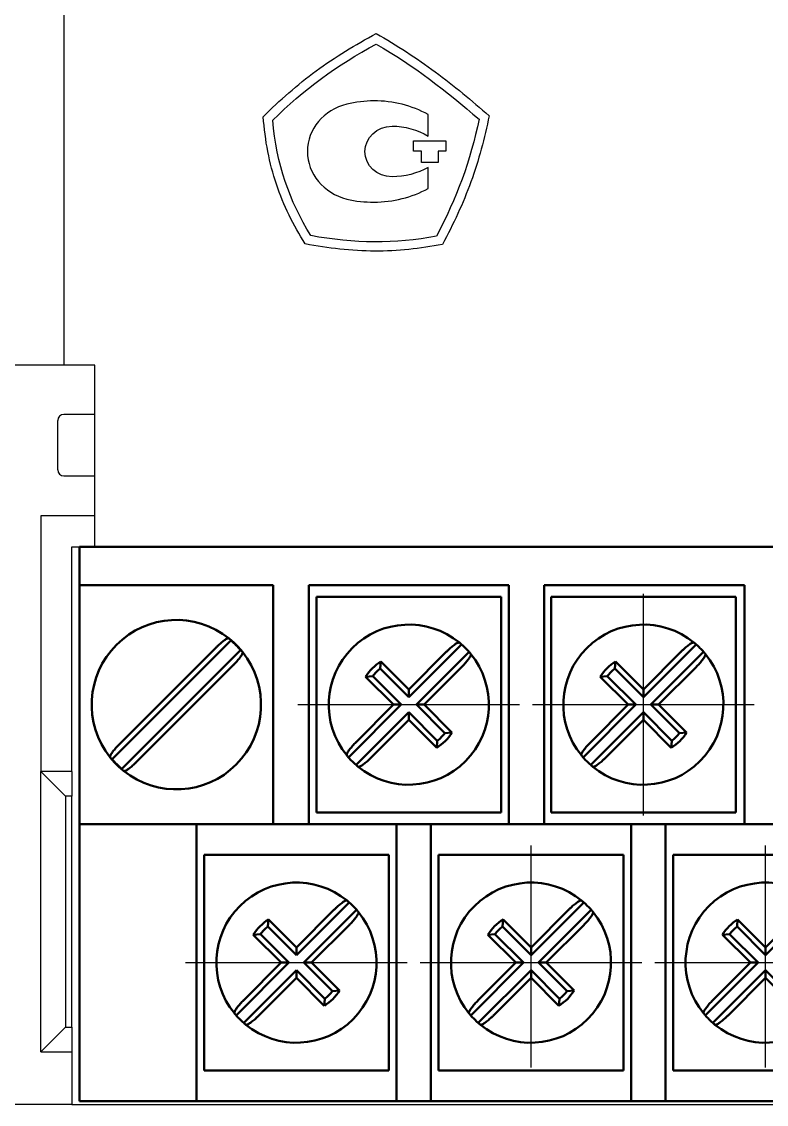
# Model space of a CAD drawing. Header units: millimetres. Extents: x 3520 to 8864, y 403 to 1747.
# Drawn here: x 5619.863 to 5622.766, y 867.264 to 871.481 of the extents above; entities that cross this region are included whole.
import ezdxf

# ---------------------------------------------------------------- set-up
doc = ezdxf.new("R2010")
doc.units = ezdxf.units.MM
doc.linetypes.add('CENTER', pattern=[10.16, 6.35, -1.27, 1.27, -1.27])
doc.layers.add('main', color=5, linetype='Continuous', lineweight=50)
doc.layers.add('ОСЕВЫЕ', color=1, linetype='CENTER', lineweight=25)
doc.layers.add('text', color=250, linetype='Continuous')

msp = doc.modelspace()

# ---------------------------------------------------------------- linework, layer by layer
at = {"layer": 'main', "color": 0, "lineweight": 25}
for p, q in [((5620.0279, 875.6636, 1518.358), (5620.0279, 870.1436, 1518.358)), ((5620.0279, 870.1436, 1518.358), (5619.6679, 870.1436, 1518.358)), ((5620.1479, 870.1436, 1518.358), (5620.0279, 870.1436, 1518.358)), ((5620.1479, 869.4356, 1518.358), (5620.1479, 870.1436, 1518.358)), ((5620.1479, 869.9516, 1518.358), (5620.0279, 869.9516, 1518.358)), ((5620.0039, 869.7356, 1518.358), (5620.0039, 869.9276, 1518.358)), ((5620.0279, 869.7116, 1518.358), (5620.1479, 869.7116, 1518.358)), ((5620.1479, 869.5556, 1518.358), (5619.9379, 869.5556, 1518.358)), ((5619.9379, 869.5556, 1518.358), (5619.9379, 868.5596, 1518.358)), ((5620.0579, 868.5596, 1518.358), (5620.0579, 869.4356, 1518.358)), ((5620.0579, 869.4356, 1518.358), (5620.1479, 869.4356, 1518.358)), ((5620.0339, 868.4636, 1518.358), (5619.9379, 868.5596, 1518.358)), ((5620.0579, 868.5596, 1518.358), (5619.9379, 868.5596, 1518.358)), ((5619.9379, 867.4676, 1518.358), (5619.9379, 868.5596, 1518.358)), ((5620.0579, 868.5596, 1518.358), (5620.0579, 868.4636, 1518.358)), ((5620.0579, 868.4636, 1518.358), (5620.0339, 868.4636, 1518.358)), ((5620.0339, 868.4636, 1518.358), (5620.0339, 867.5636, 1518.358)), ((5620.0579, 867.5636, 1518.358), (5620.0579, 868.4636, 1518.358)), ((5620.0339, 867.5636, 1518.358), (5619.9379, 867.4676, 1518.358)), ((5620.0339, 867.5636, 1518.358), (5620.0579, 867.5636, 1518.358)), ((5620.0579, 867.5636, 1518.358), (5620.0579, 867.4676, 1518.358)), ((5619.9379, 867.4676, 1518.358), (5620.0579, 867.4676, 1518.358)), ((5620.0579, 867.4676, 1518.358), (5620.0579, 867.2636, 1518.358)), ((5620.0579, 867.2636, 1518.358), (5619.6679, 867.2636, 1518.358)), ((5620.0579, 867.2636, 1518.358), (5626.8379, 867.2636, 1518.358))]:
    msp.add_line(p, q, dxfattribs=at)
at = {"layer": 'main', "color": 0}
for p, q in [((5626.8079, 869.4356, 1518.358), (5620.0879, 869.4356, 1518.358)), ((5620.0879, 869.4356, 1518.358), (5620.0879, 869.2856, 1518.358)), ((5620.8439, 869.2856, 1518.358), (5620.0879, 869.2856, 1518.358)), ((5620.0879, 868.3556, 1518.358), (5620.0879, 869.2856, 1518.358)), ((5620.8439, 868.4756, 1518.358), (5620.8439, 869.2856, 1518.358)), ((5620.9819, 869.2856, 1518.358), (5620.9819, 868.4756, 1518.358)), ((5621.7619, 869.2856, 1518.358), (5620.9819, 869.2856, 1518.358)), ((5621.7619, 868.4756, 1518.358), (5621.7619, 869.2856, 1518.358)), ((5622.6799, 869.2856, 1518.358), (5621.8999, 869.2856, 1518.358)), ((5621.8999, 869.2856, 1518.358), (5621.8999, 868.4756, 1518.358)), ((5622.6799, 868.4756, 1518.358), (5622.6799, 869.2856, 1518.358)), ((5621.0119, 869.2406, 1518.358), (5621.0119, 868.4006, 1518.358)), ((5621.7319, 869.2406, 1518.358), (5621.0119, 869.2406, 1518.358)), ((5621.7319, 868.4006, 1518.358), (5621.7319, 869.2406, 1518.358)), ((5622.6463, 869.2406, 1518.358), (5621.9263, 869.2406, 1518.358)), ((5621.9263, 869.2406, 1518.358), (5621.9263, 868.4006, 1518.358)), ((5622.6463, 868.4006, 1518.358), (5622.6463, 869.2406, 1518.358)), ((5620.6782, 869.0709, 1518.358), (5620.2156, 868.6082, 1518.358)), ((5620.6782, 869.0709, 1518.358), (5620.6782, 869.0732, 1518.358)), ((5621.5773, 869.0554, 1518.358), (5621.3719, 868.85, 1518.358)), ((5622.4917, 869.0554, 1518.358), (5622.2863, 868.85, 1518.358)), ((5620.6198, 869.0424, 1518.358), (5620.2441, 868.6666, 1518.358)), ((5620.2535, 868.5702, 1518.358), (5620.7162, 869.0329, 1518.358)), ((5620.7162, 869.0329, 1518.358), (5620.7185, 869.0328, 1518.358)), ((5621.5179, 869.026, 1518.358), (5621.3719, 868.88, 1518.358)), ((5621.4014, 868.8206, 1518.358), (5621.6067, 869.0259, 1518.358)), ((5622.4323, 869.026, 1518.358), (5622.2863, 868.88, 1518.358)), ((5622.3158, 868.8206, 1518.358), (5622.5211, 869.0259, 1518.358)), ((5620.3119, 868.5987, 1518.358), (5620.6877, 868.9745, 1518.358)), ((5621.2607, 868.9612, 1518.358), (5621.263, 868.9888, 1518.358)), ((5621.3719, 868.85, 1518.358), (5621.2607, 868.9612, 1518.358)), ((5621.3719, 868.88, 1518.358), (5621.263, 868.9888, 1518.358)), ((5621.4313, 868.8206, 1518.358), (5621.5773, 868.9666, 1518.358)), ((5622.1751, 868.9612, 1518.358), (5622.1774, 868.9888, 1518.358)), ((5622.2863, 868.85, 1518.358), (5622.1751, 868.9612, 1518.358)), ((5622.2863, 868.88, 1518.358), (5622.1774, 868.9888, 1518.358)), ((5622.3457, 868.8206, 1518.358), (5622.4917, 868.9666, 1518.358)), ((5621.2313, 868.9317, 1518.358), (5621.2036, 868.9294, 1518.358)), ((5621.2036, 868.9294, 1518.358), (5621.3125, 868.8206, 1518.358)), ((5621.2313, 868.9317, 1518.358), (5621.3424, 868.8206, 1518.358)), ((5622.1457, 868.9317, 1518.358), (5622.118, 868.9294, 1518.358)), ((5622.118, 868.9294, 1518.358), (5622.2269, 868.8206, 1518.358)), ((5622.1457, 868.9317, 1518.358), (5622.2568, 868.8206, 1518.358)), ((5621.3719, 868.85, 1518.358), (5621.3719, 868.88, 1518.358)), ((5622.2863, 868.85, 1518.358), (5622.2863, 868.88, 1518.358)), ((5621.3424, 868.8206, 1518.358), (5621.137, 868.6152, 1518.358)), ((5621.3125, 868.8206, 1518.358), (5621.1665, 868.6746, 1518.358)), ((5621.1665, 868.5857, 1518.358), (5621.3719, 868.7911, 1518.358)), ((5621.3424, 868.8206, 1518.358), (5621.3125, 868.8206, 1518.358)), ((5621.3719, 868.7911, 1518.358), (5621.3719, 868.7612, 1518.358)), ((5621.3719, 868.7911, 1518.358), (5621.483, 868.6799, 1518.358)), ((5621.4014, 868.8206, 1518.358), (5621.4313, 868.8206, 1518.358)), ((5621.5125, 868.7094, 1518.358), (5621.4014, 868.8206, 1518.358)), ((5621.5401, 868.7117, 1518.358), (5621.4313, 868.8206, 1518.358)), ((5622.2568, 868.8206, 1518.358), (5622.0514, 868.6152, 1518.358)), ((5622.2269, 868.8206, 1518.358), (5622.0809, 868.6746, 1518.358)), ((5622.0809, 868.5857, 1518.358), (5622.2863, 868.7911, 1518.358)), ((5622.2568, 868.8206, 1518.358), (5622.2269, 868.8206, 1518.358)), ((5622.2863, 868.7911, 1518.358), (5622.2863, 868.7612, 1518.358)), ((5622.2863, 868.7911, 1518.358), (5622.3974, 868.6799, 1518.358)), ((5622.3158, 868.8206, 1518.358), (5622.3457, 868.8206, 1518.358)), ((5622.4269, 868.7094, 1518.358), (5622.3158, 868.8206, 1518.358)), ((5622.4545, 868.7117, 1518.358), (5622.3457, 868.8206, 1518.358)), ((5621.2259, 868.6152, 1518.358), (5621.3719, 868.7612, 1518.358)), ((5621.3719, 868.7612, 1518.358), (5621.4807, 868.6523, 1518.358)), ((5622.1403, 868.6152, 1518.358), (5622.2863, 868.7612, 1518.358)), ((5622.2863, 868.7612, 1518.358), (5622.3951, 868.6523, 1518.358)), ((5621.5125, 868.7094, 1518.358), (5621.5401, 868.7117, 1518.358)), ((5622.4269, 868.7094, 1518.358), (5622.4545, 868.7117, 1518.358)), ((5621.483, 868.6799, 1518.358), (5621.4807, 868.6523, 1518.358)), ((5622.3974, 868.6799, 1518.358), (5622.3951, 868.6523, 1518.358)), ((5620.2156, 868.6082, 1518.358), (5620.2132, 868.6083, 1518.358)), ((5620.2535, 868.5702, 1518.358), (5620.2536, 868.5679, 1518.358)), ((5620.8439, 868.3556, 1518.358), (5620.8439, 868.4756, 1518.358)), ((5620.9819, 868.4756, 1518.358), (5620.9819, 868.3556, 1518.358)), ((5621.7619, 868.3556, 1518.358), (5621.7619, 868.4756, 1518.358)), ((5621.8999, 868.4756, 1518.358), (5621.8999, 868.3556, 1518.358)), ((5622.6799, 868.3556, 1518.358), (5622.6799, 868.4756, 1518.358)), ((5621.0119, 868.4006, 1518.358), (5621.7319, 868.4006, 1518.358)), ((5621.9263, 868.4006, 1518.358), (5622.6463, 868.4006, 1518.358)), ((5620.0879, 868.3556, 1518.358), (5620.8439, 868.3556, 1518.358)), ((5620.0879, 868.3556, 1518.358), (5620.0879, 867.3956, 1518.358)), ((5620.5439, 868.3556, 1518.358), (5620.5439, 867.3956, 1518.358)), ((5620.9819, 868.3556, 1518.358), (5620.8439, 868.3556, 1518.358)), ((5620.9819, 868.3556, 1518.358), (5621.7619, 868.3556, 1518.358)), ((5621.3239, 867.3956, 1518.358), (5621.3239, 868.3556, 1518.358)), ((5621.4583, 868.3556, 1518.358), (5621.4583, 867.3956, 1518.358)), ((5621.8999, 868.3556, 1518.358), (5621.7619, 868.3556, 1518.358)), ((5621.8999, 868.3556, 1518.358), (5622.6799, 868.3556, 1518.358)), ((5622.2383, 867.3956, 1518.358), (5622.2383, 868.3556, 1518.358)), ((5622.3727, 868.3556, 1518.358), (5622.3727, 867.3956, 1518.358)), ((5622.8179, 868.3556, 1518.358), (5622.6799, 868.3556, 1518.358)), ((5621.2939, 868.2356, 1518.358), (5620.5739, 868.2356, 1518.358)), ((5620.5739, 868.2356, 1518.358), (5620.5739, 867.3956, 1518.358)), ((5621.2939, 867.3956, 1518.358), (5621.2939, 868.2356, 1518.358)), ((5622.2083, 868.2356, 1518.358), (5621.4883, 868.2356, 1518.358)), ((5621.4883, 868.2356, 1518.358), (5621.4883, 867.3956, 1518.358)), ((5622.2083, 867.3956, 1518.358), (5622.2083, 868.2356, 1518.358)), ((5622.4027, 868.2356, 1518.358), (5622.4027, 867.3956, 1518.358)), ((5623.1227, 868.2356, 1518.358), (5622.4027, 868.2356, 1518.358)), ((5621.1393, 868.0504, 1518.358), (5620.9339, 867.845, 1518.358)), ((5622.0537, 868.0504, 1518.358), (5621.8483, 867.845, 1518.358)), ((5622.9681, 868.0504, 1518.358), (5622.7627, 867.845, 1518.358)), ((5621.0799, 868.021, 1518.358), (5620.9339, 867.875, 1518.358)), ((5620.9634, 867.8156, 1518.358), (5621.1687, 868.0209, 1518.358)), ((5621.9943, 868.021, 1518.358), (5621.8483, 867.875, 1518.358)), ((5621.8778, 867.8156, 1518.358), (5622.0831, 868.0209, 1518.358)), ((5622.9087, 868.021, 1518.358), (5622.7627, 867.875, 1518.358)), ((5620.8227, 867.9562, 1518.358), (5620.825, 867.9838, 1518.358)), ((5620.9339, 867.845, 1518.358), (5620.8227, 867.9562, 1518.358)), ((5620.9339, 867.875, 1518.358), (5620.825, 867.9838, 1518.358)), ((5620.9933, 867.8156, 1518.358), (5621.1393, 867.9616, 1518.358)), ((5621.7371, 867.9562, 1518.358), (5621.7394, 867.9838, 1518.358)), ((5621.8483, 867.845, 1518.358), (5621.7371, 867.9562, 1518.358)), ((5621.8483, 867.875, 1518.358), (5621.7394, 867.9838, 1518.358)), ((5621.9077, 867.8156, 1518.358), (5622.0537, 867.9616, 1518.358)), ((5622.6515, 867.9562, 1518.358), (5622.6538, 867.9838, 1518.358)), ((5622.7627, 867.845, 1518.358), (5622.6515, 867.9562, 1518.358)), ((5622.7627, 867.875, 1518.358), (5622.6538, 867.9838, 1518.358)), ((5620.7933, 867.9267, 1518.358), (5620.7656, 867.9244, 1518.358)), ((5620.7656, 867.9244, 1518.358), (5620.8745, 867.8156, 1518.358)), ((5620.7933, 867.9267, 1518.358), (5620.9044, 867.8156, 1518.358)), ((5621.7077, 867.9267, 1518.358), (5621.68, 867.9244, 1518.358)), ((5621.68, 867.9244, 1518.358), (5621.7889, 867.8156, 1518.358)), ((5621.7077, 867.9267, 1518.358), (5621.8188, 867.8156, 1518.358)), ((5622.6221, 867.9267, 1518.358), (5622.5944, 867.9244, 1518.358)), ((5622.5944, 867.9244, 1518.358), (5622.7033, 867.8156, 1518.358)), ((5622.6221, 867.9267, 1518.358), (5622.7332, 867.8156, 1518.358)), ((5620.9339, 867.845, 1518.358), (5620.9339, 867.875, 1518.358)), ((5621.8483, 867.845, 1518.358), (5621.8483, 867.875, 1518.358)), ((5622.7627, 867.845, 1518.358), (5622.7627, 867.875, 1518.358)), ((5620.9044, 867.8156, 1518.358), (5620.699, 867.6102, 1518.358)), ((5620.8745, 867.8156, 1518.358), (5620.7285, 867.6696, 1518.358)), ((5620.7285, 867.5807, 1518.358), (5620.9339, 867.7861, 1518.358)), ((5620.9044, 867.8156, 1518.358), (5620.8745, 867.8156, 1518.358)), ((5620.9339, 867.7861, 1518.358), (5620.9339, 867.7562, 1518.358)), ((5620.9339, 867.7861, 1518.358), (5621.045, 867.6749, 1518.358)), ((5620.9634, 867.8156, 1518.358), (5620.9933, 867.8156, 1518.358)), ((5621.0745, 867.7044, 1518.358), (5620.9634, 867.8156, 1518.358)), ((5621.1021, 867.7067, 1518.358), (5620.9933, 867.8156, 1518.358)), ((5621.8188, 867.8156, 1518.358), (5621.6134, 867.6102, 1518.358)), ((5621.7889, 867.8156, 1518.358), (5621.6429, 867.6696, 1518.358)), ((5621.6429, 867.5807, 1518.358), (5621.8483, 867.7861, 1518.358)), ((5621.8188, 867.8156, 1518.358), (5621.7889, 867.8156, 1518.358)), ((5621.8483, 867.7861, 1518.358), (5621.8483, 867.7562, 1518.358)), ((5621.8483, 867.7861, 1518.358), (5621.9594, 867.6749, 1518.358)), ((5621.8778, 867.8156, 1518.358), (5621.9077, 867.8156, 1518.358)), ((5621.9889, 867.7044, 1518.358), (5621.8778, 867.8156, 1518.358)), ((5622.0165, 867.7067, 1518.358), (5621.9077, 867.8156, 1518.358)), ((5622.7332, 867.8156, 1518.358), (5622.5278, 867.6102, 1518.358)), ((5622.7033, 867.8156, 1518.358), (5622.5573, 867.6696, 1518.358)), ((5622.5573, 867.5807, 1518.358), (5622.7627, 867.7861, 1518.358)), ((5622.7332, 867.8156, 1518.358), (5622.7033, 867.8156, 1518.358)), ((5622.7627, 867.7861, 1518.358), (5622.7627, 867.7562, 1518.358)), ((5622.7627, 867.7861, 1518.358), (5622.8738, 867.6749, 1518.358)), ((5620.7879, 867.6102, 1518.358), (5620.9339, 867.7562, 1518.358)), ((5620.9339, 867.7562, 1518.358), (5621.0427, 867.6473, 1518.358)), ((5621.7023, 867.6102, 1518.358), (5621.8483, 867.7562, 1518.358)), ((5621.8483, 867.7562, 1518.358), (5621.9571, 867.6473, 1518.358)), ((5622.6167, 867.6102, 1518.358), (5622.7627, 867.7562, 1518.358)), ((5622.7627, 867.7562, 1518.358), (5622.8715, 867.6473, 1518.358)), ((5621.0745, 867.7044, 1518.358), (5621.1021, 867.7067, 1518.358)), ((5621.9889, 867.7044, 1518.358), (5622.0165, 867.7067, 1518.358)), ((5621.045, 867.6749, 1518.358), (5621.0427, 867.6473, 1518.358)), ((5621.9594, 867.6749, 1518.358), (5621.9571, 867.6473, 1518.358)), ((5620.0879, 867.2756, 1518.358), (5620.0879, 867.3956, 1518.358)), ((5620.5439, 867.3956, 1518.358), (5620.5439, 867.2756, 1518.358)), ((5620.5739, 867.3956, 1518.358), (5621.2939, 867.3956, 1518.358)), ((5621.3239, 867.2756, 1518.358), (5621.3239, 867.3956, 1518.358)), ((5621.4583, 867.3956, 1518.358), (5621.4583, 867.2756, 1518.358)), ((5621.4883, 867.3956, 1518.358), (5622.2083, 867.3956, 1518.358)), ((5622.2383, 867.2756, 1518.358), (5622.2383, 867.3956, 1518.358)), ((5622.3727, 867.3956, 1518.358), (5622.3727, 867.2756, 1518.358)), ((5622.4027, 867.3956, 1518.358), (5623.1227, 867.3956, 1518.358)), ((5620.5439, 867.2756, 1518.358), (5620.0879, 867.2756, 1518.358)), ((5620.5439, 867.2756, 1518.358), (5621.3239, 867.2756, 1518.358)), ((5621.4583, 867.2756, 1518.358), (5621.3239, 867.2756, 1518.358)), ((5621.4583, 867.2756, 1518.358), (5622.2383, 867.2756, 1518.358)), ((5622.3727, 867.2756, 1518.358), (5622.2383, 867.2756, 1518.358)), ((5622.3727, 867.2756, 1518.358), (5623.1527, 867.2756, 1518.358))]:
    msp.add_line(p, q, dxfattribs=at)
at = {"layer": 'main', "color": 0, "lineweight": 25}
for centre, start, end in [((5620.0279, 869.9276, 1518.358), 90, 180), ((5620.0279, 869.7356, 1518.358), 180, 270)]:
    msp.add_arc(centre, 0.024, start, end, dxfattribs=at)
at = {"layer": 'main', "color": 0}
for centre, radius, start, end in [((5620.4659, 868.8206, 1518.358), 0.33, 51.5111, 218.4889), ((5621.3719, 868.8206, 1518.358), 0.312, 50.7798, 219.2202), ((5622.2863, 868.8206, 1518.358), 0.312, 50.7798, 219.2202), ((5620.4659, 868.8206, 1518.358), 0.33, 49.9661, 51.5111), ((5620.4659, 868.8206, 1518.358), 0.33, 40.0339, 49.9661), ((5620.4659, 868.8206, 1518.358), 0.3283, 40.3101, 49.6899), ((5621.3719, 868.8206, 1518.358), 0.312, 48.8301, 50.7798), ((5621.3719, 868.8206, 1518.358), 0.312, 41.1699, 48.8301), ((5622.2863, 868.8206, 1518.358), 0.312, 48.8301, 50.7798), ((5622.2863, 868.8206, 1518.358), 0.312, 41.1699, 48.8301), ((5620.4659, 868.8206, 1518.358), 0.33, 231.5111, 38.4889), ((5620.4659, 868.8206, 1518.358), 0.33, 38.4889, 40.0339), ((5621.3719, 868.8206, 1518.358), 0.312, 230.7798, 39.2202), ((5621.3719, 868.8206, 1518.358), 0.312, 39.2202, 41.1699), ((5622.2863, 868.8206, 1518.358), 0.312, 230.7798, 39.2202), ((5622.2863, 868.8206, 1518.358), 0.312, 39.2202, 41.1699), ((5621.3719, 868.8206, 1518.358), 0.2004, 122.9031, 147.0969), ((5621.3719, 868.8206, 1518.358), 0.1793, 128.3235, 141.6765), ((5622.2863, 868.8206, 1518.358), 0.2004, 122.9031, 147.0969), ((5622.2863, 868.8206, 1518.358), 0.1793, 128.3235, 141.6765), ((5621.3719, 868.8206, 1518.358), 0.2004, 302.9031, 327.0969), ((5621.3719, 868.8206, 1518.358), 0.1793, 308.3235, 321.6765), ((5622.2863, 868.8206, 1518.358), 0.2004, 302.9031, 327.0969), ((5622.2863, 868.8206, 1518.358), 0.1793, 308.3235, 321.6765), ((5621.3719, 868.8206, 1518.358), 0.312, 219.2202, 221.1699), ((5622.2863, 868.8206, 1518.358), 0.312, 219.2202, 221.1699), ((5620.4659, 868.8206, 1518.358), 0.33, 218.4889, 220.0339), ((5620.4659, 868.8206, 1518.358), 0.33, 220.0339, 229.9661), ((5620.4659, 868.8206, 1518.358), 0.3283, 220.3101, 229.6899), ((5621.3719, 868.8206, 1518.358), 0.312, 221.1699, 228.8301), ((5621.3719, 868.8206, 1518.358), 0.312, 228.8301, 230.7798), ((5622.2863, 868.8206, 1518.358), 0.312, 221.1699, 228.8301), ((5622.2863, 868.8206, 1518.358), 0.312, 228.8301, 230.7798), ((5620.4659, 868.8206, 1518.358), 0.33, 229.9661, 231.5111), ((5620.9339, 867.8156, 1518.358), 0.312, 50.7798, 219.2202), ((5621.8483, 867.8156, 1518.358), 0.312, 50.7798, 219.2202), ((5622.7627, 867.8156, 1518.358), 0.312, 50.7798, 219.2202), ((5620.9339, 867.8156, 1518.358), 0.312, 48.8301, 50.7798), ((5620.9339, 867.8156, 1518.358), 0.312, 41.1699, 48.8301), ((5621.8483, 867.8156, 1518.358), 0.312, 48.8301, 50.7798), ((5621.8483, 867.8156, 1518.358), 0.312, 41.1699, 48.8301), ((5620.9339, 867.8156, 1518.358), 0.312, 230.7798, 39.2202), ((5620.9339, 867.8156, 1518.358), 0.312, 39.2202, 41.1699), ((5621.8483, 867.8156, 1518.358), 0.312, 230.7798, 39.2202), ((5621.8483, 867.8156, 1518.358), 0.312, 39.2202, 41.1699), ((5622.7627, 867.8156, 1518.358), 0.312, 230.7798, 39.2202), ((5620.9339, 867.8156, 1518.358), 0.2004, 122.9031, 147.0969), ((5620.9339, 867.8156, 1518.358), 0.1793, 128.3235, 141.6765), ((5621.8483, 867.8156, 1518.358), 0.2004, 122.9031, 147.0969), ((5621.8483, 867.8156, 1518.358), 0.1793, 128.3235, 141.6765), ((5622.7627, 867.8156, 1518.358), 0.2004, 122.9031, 147.0969), ((5622.7627, 867.8156, 1518.358), 0.1793, 128.3235, 141.6765), ((5620.9339, 867.8156, 1518.358), 0.2004, 302.9031, 327.0969), ((5620.9339, 867.8156, 1518.358), 0.1793, 308.3235, 321.6765), ((5621.8483, 867.8156, 1518.358), 0.2004, 302.9031, 327.0969), ((5621.8483, 867.8156, 1518.358), 0.1793, 308.3235, 321.6765), ((5620.9339, 867.8156, 1518.358), 0.312, 219.2202, 221.1699), ((5620.9339, 867.8156, 1518.358), 0.312, 221.1699, 228.8301), ((5621.8483, 867.8156, 1518.358), 0.312, 219.2202, 221.1699), ((5621.8483, 867.8156, 1518.358), 0.312, 221.1699, 228.8301), ((5622.7627, 867.8156, 1518.358), 0.312, 219.2202, 221.1699), ((5622.7627, 867.8156, 1518.358), 0.312, 221.1699, 228.8301), ((5620.9339, 867.8156, 1518.358), 0.312, 228.8301, 230.7798), ((5621.8483, 867.8156, 1518.358), 0.312, 228.8301, 230.7798), ((5622.7627, 867.8156, 1518.358), 0.312, 228.8301, 230.7798)]:
    msp.add_arc(centre, radius, start, end, dxfattribs=at)
for points, knots in [([(5620.6713, 869.0789, 1518.358), (5620.6698, 869.0791, 1518.358), (5620.667, 869.0797, 1518.358), (5620.6569, 869.0741, 1518.358), (5620.6439, 869.0645, 1518.358), (5620.6308, 869.0531, 1518.358), (5620.6228, 869.0453, 1518.358), (5620.6198, 869.0424, 1518.358)], [0, 0, 0, 0, 0.21613, 0.432425, 0.650692, 0.870012, 1, 1, 1, 1]), ([(5621.5692, 869.0623, 1518.358), (5621.5677, 869.0625, 1518.358), (5621.5649, 869.0631, 1518.358), (5621.5549, 869.0576, 1518.358), (5621.5419, 869.048, 1518.358), (5621.5288, 869.0367, 1518.358), (5621.5209, 869.0289, 1518.358), (5621.5179, 869.026, 1518.358)], [0, 0, 0, 0, 0.216319, 0.432818, 0.650934, 0.869724, 1, 1, 1, 1]), ([(5622.4836, 869.0623, 1518.358), (5622.4821, 869.0625, 1518.358), (5622.4793, 869.0631, 1518.358), (5622.4692, 869.0576, 1518.358), (5622.4563, 869.048, 1518.358), (5622.4432, 869.0367, 1518.358), (5622.4353, 869.0289, 1518.358), (5622.4323, 869.026, 1518.358)], [0, 0, 0, 0, 0.216573, 0.433077, 0.651194, 0.869983, 1, 1, 1, 1]), ([(5620.6877, 868.9745, 1518.358), (5620.6888, 868.9756, 1518.358), (5620.6947, 868.9815, 1518.358), (5620.7049, 868.9927, 1518.358), (5620.716, 869.0066, 1518.358), (5620.7232, 869.0179, 1518.358), (5620.7252, 869.0239, 1518.358), (5620.7244, 869.0255, 1518.358), (5620.7242, 869.0259, 1518.358)], [0, 0, 0, 0, 0.048599, 0.260524, 0.477084, 0.696082, 0.915044, 1, 1, 1, 1]), ([(5621.5773, 868.9666, 1518.358), (5621.5784, 868.9677, 1518.358), (5621.5844, 868.9737, 1518.358), (5621.5946, 868.9849, 1518.358), (5621.6056, 868.9987, 1518.358), (5621.6127, 869.0099, 1518.358), (5621.6146, 869.0158, 1518.358), (5621.6138, 869.0174, 1518.358), (5621.6136, 869.0178, 1518.358)], [0, 0, 0, 0, 0.051767, 0.263367, 0.479313, 0.697685, 0.916286, 1, 1, 1, 1]), ([(5622.4917, 868.9666, 1518.358), (5622.4965, 868.9715, 1518.358), (5622.5061, 868.9815, 1518.358), (5622.5179, 868.9959, 1518.358), (5622.5259, 869.0078, 1518.358), (5622.529, 869.0151, 1518.358), (5622.5283, 869.0171, 1518.358), (5622.528, 869.0178, 1518.358)], [0, 0, 0, 0, 0.2160219, 0.4319454, 0.6500247, 0.868799, 1, 1, 1, 1]), ([(5620.2441, 868.6666, 1518.358), (5620.243, 868.6655, 1518.358), (5620.2371, 868.6596, 1518.358), (5620.2269, 868.6484, 1518.358), (5620.2157, 868.6345, 1518.358), (5620.2086, 868.6232, 1518.358), (5620.2066, 868.6172, 1518.358), (5620.2074, 868.6156, 1518.358), (5620.2076, 868.6152, 1518.358)], [0, 0, 0, 0, 0.0486, 0.260525, 0.477084, 0.696081, 0.915044, 1, 1, 1, 1]), ([(5621.1665, 868.6746, 1518.358), (5621.1653, 868.6734, 1518.358), (5621.1594, 868.6674, 1518.358), (5621.1492, 868.6562, 1518.358), (5621.1381, 868.6424, 1518.358), (5621.1311, 868.6312, 1518.358), (5621.1292, 868.6253, 1518.358), (5621.1299, 868.6237, 1518.358), (5621.1302, 868.6233, 1518.358)], [0, 0, 0, 0, 0.051767, 0.263368, 0.479313, 0.697685, 0.916286, 1, 1, 1, 1]), ([(5622.0809, 868.6746, 1518.358), (5622.0761, 868.6696, 1518.358), (5622.0664, 868.6596, 1518.358), (5622.0547, 868.6452, 1518.358), (5622.0466, 868.6333, 1518.358), (5622.0435, 868.626, 1518.358), (5622.0443, 868.624, 1518.358), (5622.0446, 868.6233, 1518.358)], [0, 0, 0, 0, 0.216021, 0.431945, 0.650024, 0.868799, 1, 1, 1, 1]), ([(5620.2605, 868.5623, 1518.358), (5620.2619, 868.562, 1518.358), (5620.2648, 868.5615, 1518.358), (5620.2749, 868.567, 1518.358), (5620.2879, 868.5767, 1518.358), (5620.301, 868.588, 1518.358), (5620.309, 868.5958, 1518.358), (5620.3119, 868.5987, 1518.358)], [0, 0, 0, 0, 0.21613, 0.432424, 0.650692, 0.870012, 1, 1, 1, 1]), ([(5621.1746, 868.5788, 1518.358), (5621.176, 868.5786, 1518.358), (5621.1789, 868.578, 1518.358), (5621.1889, 868.5835, 1518.358), (5621.2019, 868.5931, 1518.358), (5621.2149, 868.6044, 1518.358), (5621.2229, 868.6122, 1518.358), (5621.2259, 868.6152, 1518.358)], [0, 0, 0, 0, 0.2163182, 0.4328178, 0.6509339, 0.8697239, 1, 1, 1, 1]), ([(5622.089, 868.5788, 1518.358), (5622.0904, 868.5786, 1518.358), (5622.0933, 868.578, 1518.358), (5622.1033, 868.5835, 1518.358), (5622.1163, 868.5931, 1518.358), (5622.1293, 868.6045, 1518.358), (5622.1373, 868.6123, 1518.358), (5622.1403, 868.6152, 1518.358)], [0, 0, 0, 0, 0.216573, 0.4330757, 0.6511939, 0.8699841, 1, 1, 1, 1]), ([(5621.1312, 868.0573, 1518.358), (5621.1297, 868.0575, 1518.358), (5621.1269, 868.0581, 1518.358), (5621.1169, 868.0526, 1518.358), (5621.1039, 868.043, 1518.358), (5621.0908, 868.0317, 1518.358), (5621.0829, 868.0239, 1518.358), (5621.0799, 868.021, 1518.358)], [0, 0, 0, 0, 0.2163183, 0.4328178, 0.6509341, 0.8697238, 1, 1, 1, 1]), ([(5622.0456, 868.0573, 1518.358), (5622.0441, 868.0575, 1518.358), (5622.0413, 868.0581, 1518.358), (5622.0312, 868.0526, 1518.358), (5622.0183, 868.043, 1518.358), (5622.0052, 868.0317, 1518.358), (5621.9973, 868.0239, 1518.358), (5621.9943, 868.021, 1518.358)], [0, 0, 0, 0, 0.216573, 0.433075, 0.651194, 0.869984, 1, 1, 1, 1]), ([(5621.1393, 867.9616, 1518.358), (5621.1404, 867.9627, 1518.358), (5621.1464, 867.9687, 1518.358), (5621.1566, 867.9799, 1518.358), (5621.1676, 867.9937, 1518.358), (5621.1747, 868.0049, 1518.358), (5621.1766, 868.0108, 1518.358), (5621.1758, 868.0124, 1518.358), (5621.1756, 868.0128, 1518.358)], [0, 0, 0, 0, 0.051767, 0.263368, 0.479313, 0.697685, 0.916286, 1, 1, 1, 1]), ([(5622.0537, 867.9616, 1518.358), (5622.0585, 867.9665, 1518.358), (5622.0681, 867.9765, 1518.358), (5622.0799, 867.9909, 1518.358), (5622.0879, 868.0028, 1518.358), (5622.091, 868.0101, 1518.358), (5622.0903, 868.0121, 1518.358), (5622.09, 868.0128, 1518.358)], [0, 0, 0, 0, 0.216022, 0.431945, 0.650024, 0.868798, 1, 1, 1, 1]), ([(5620.7285, 867.6696, 1518.358), (5620.7273, 867.6684, 1518.358), (5620.7214, 867.6624, 1518.358), (5620.7112, 867.6512, 1518.358), (5620.7001, 867.6374, 1518.358), (5620.6931, 867.6262, 1518.358), (5620.6912, 867.6203, 1518.358), (5620.6919, 867.6187, 1518.358), (5620.6922, 867.6183, 1518.358)], [0, 0, 0, 0, 0.051766, 0.263367, 0.479313, 0.697685, 0.916286, 1, 1, 1, 1]), ([(5621.6429, 867.6696, 1518.358), (5621.6381, 867.6646, 1518.358), (5621.6284, 867.6546, 1518.358), (5621.6167, 867.6402, 1518.358), (5621.6086, 867.6283, 1518.358), (5621.6055, 867.621, 1518.358), (5621.6063, 867.619, 1518.358), (5621.6066, 867.6183, 1518.358)], [0, 0, 0, 0, 0.216021, 0.431944, 0.650024, 0.868798, 1, 1, 1, 1]), ([(5622.5573, 867.6696, 1518.358), (5622.5525, 867.6646, 1518.358), (5622.5428, 867.6546, 1518.358), (5622.5311, 867.6402, 1518.358), (5622.523, 867.6283, 1518.358), (5622.5199, 867.621, 1518.358), (5622.5207, 867.619, 1518.358), (5622.521, 867.6183, 1518.358)], [0, 0, 0, 0, 0.216022, 0.431945, 0.650024, 0.868798, 1, 1, 1, 1]), ([(5620.7366, 867.5738, 1518.358), (5620.738, 867.5736, 1518.358), (5620.7409, 867.573, 1518.358), (5620.7509, 867.5785, 1518.358), (5620.7639, 867.5881, 1518.358), (5620.7769, 867.5994, 1518.358), (5620.7849, 867.6072, 1518.358), (5620.7879, 867.6102, 1518.358)], [0, 0, 0, 0, 0.216319, 0.432818, 0.650934, 0.869724, 1, 1, 1, 1]), ([(5621.651, 867.5738, 1518.358), (5621.6524, 867.5736, 1518.358), (5621.6553, 867.573, 1518.358), (5621.6653, 867.5785, 1518.358), (5621.6783, 867.5881, 1518.358), (5621.6913, 867.5995, 1518.358), (5621.6993, 867.6073, 1518.358), (5621.7023, 867.6102, 1518.358)], [0, 0, 0, 0, 0.216573, 0.433076, 0.651194, 0.869984, 1, 1, 1, 1]), ([(5622.5654, 867.5738, 1518.358), (5622.5668, 867.5736, 1518.358), (5622.5697, 867.573, 1518.358), (5622.5797, 867.5785, 1518.358), (5622.5927, 867.5881, 1518.358), (5622.6057, 867.5995, 1518.358), (5622.6137, 867.6073, 1518.358), (5622.6167, 867.6102, 1518.358)], [0, 0, 0, 0, 0.216573, 0.433077, 0.651193, 0.869984, 1, 1, 1, 1])]:
    msp.add_open_spline(points, degree=3, knots=knots, dxfattribs=at)
at = {"layer": 'text', "color": 0}
for p, q in [((5621.448, 871.0358, 1518.358), (5621.448, 871.1194, 1518.358)), ((5621.3904, 870.977, 1518.358), (5621.3904, 871.0174, 1518.358)), ((5621.3904, 871.0174, 1518.358), (5621.5168, 871.0174, 1518.358)), ((5621.5168, 871.0174, 1518.358), (5621.5168, 870.977, 1518.358)), ((5621.421, 870.977, 1518.358), (5621.3904, 870.977, 1518.358)), ((5621.421, 870.933, 1518.358), (5621.421, 870.977, 1518.358)), ((5621.5168, 870.977, 1518.358), (5621.4862, 870.977, 1518.358)), ((5621.4862, 870.977, 1518.358), (5621.4862, 870.933, 1518.358)), ((5621.4862, 870.933, 1518.358), (5621.421, 870.933, 1518.358)), ((5621.448, 870.8318, 1518.358), (5621.448, 870.9138, 1518.358))]:
    msp.add_line(p, q, dxfattribs=at)
for points in [[(5620.8043, 871.1107, 1518.358), (5620.8685, 871.1752, 1518.358), (5621.0054, 871.2955, 1518.358), (5621.1641, 871.3917, 1518.358), (5621.2453, 871.435, 1518.358)], [(5621.2453, 871.435, 1518.358), (5621.3247, 871.3897, 1518.358), (5621.4797, 871.2892, 1518.358), (5621.617, 871.1739, 1518.358), (5621.6851, 871.1147, 1518.358)], [(5620.8416, 871.0972, 1518.358), (5620.958, 871.2142, 1518.358), (5621.096, 871.3145, 1518.358), (5621.2447, 871.3939, 1518.358)], [(5621.2447, 871.3939, 1518.358), (5621.3912, 871.3103, 1518.358), (5621.5206, 871.21, 1518.358), (5621.6456, 871.1013, 1518.358)], [(5621.1309, 871.1596, 1518.358), (5621.0395, 871.1378, 1518.358), (5620.9768, 871.0626, 1518.358), (5620.9768, 870.9756, 1518.358)], [(5621.2366, 871.173, 1518.358), (5621.2008, 871.173, 1518.358), (5621.165, 871.168, 1518.358), (5621.1309, 871.1596, 1518.358)], [(5621.448, 871.1194, 1518.358), (5621.3835, 871.1546, 1518.358), (5621.3101, 871.173, 1518.358), (5621.2366, 871.173, 1518.358)], [(5621.6851, 871.1147, 1518.358), (5621.6673, 871.0276, 1518.358), (5621.6218, 870.8554, 1518.358), (5621.5456, 870.6924, 1518.358), (5621.5033, 870.6138, 1518.358)], [(5620.9903, 870.6479, 1518.358), (5620.9063, 870.7816, 1518.358), (5620.8567, 870.9279, 1518.358), (5620.8416, 871.0972, 1518.358)], [(5621.2008, 870.9756, 1518.358), (5621.2008, 871.0291, 1518.358), (5621.2492, 871.0743, 1518.358), (5621.3065, 871.0743, 1518.358)], [(5621.3065, 871.0743, 1518.358), (5621.3567, 871.0743, 1518.358), (5621.405, 871.0609, 1518.358), (5621.448, 871.0358, 1518.358)], [(5621.6456, 871.1013, 1518.358), (5621.6133, 870.9425, 1518.358), (5621.5572, 870.79, 1518.358), (5621.4796, 870.6458, 1518.358)], [(5620.9768, 870.9756, 1518.358), (5620.9768, 870.8887, 1518.358), (5621.0395, 870.8134, 1518.358), (5621.1309, 870.79, 1518.358)], [(5621.3065, 870.877, 1518.358), (5621.2492, 870.877, 1518.358), (5621.2008, 870.9204, 1518.358), (5621.2008, 870.9756, 1518.358)], [(5621.448, 870.9138, 1518.358), (5621.405, 870.8903, 1518.358), (5621.3567, 870.877, 1518.358), (5621.3065, 870.877, 1518.358)], [(5621.2366, 870.7783, 1518.358), (5621.3101, 870.7783, 1518.358), (5621.3835, 870.7967, 1518.358), (5621.448, 870.8318, 1518.358)], [(5621.1309, 870.79, 1518.358), (5621.165, 870.7816, 1518.358), (5621.2008, 870.7783, 1518.358), (5621.2366, 870.7783, 1518.358)], [(5621.4796, 870.6458, 1518.358), (5621.3201, 870.6145, 1518.358), (5621.1585, 870.6166, 1518.358), (5620.9903, 870.6479, 1518.358)], [(5621.5033, 870.6138, 1518.358), (5621.4164, 870.5967, 1518.358), (5621.2411, 870.5769, 1518.358), (5621.0574, 870.5988, 1518.358), (5620.9682, 870.6154, 1518.358)]]:
    msp.add_open_spline(points, degree=3, dxfattribs=at)
msp.add_open_spline([(5620.9682, 870.6154, 1518.358), (5620.9225, 870.6882, 1518.358), (5620.8644, 870.8043, 1518.358), (5620.8198, 870.9734, 1518.358), (5620.8083, 871.0653, 1518.358), (5620.8043, 871.1107, 1518.358)], degree=3, knots=[0.7933481, 0.7933481, 0.7933481, 0.7933481, 0.8999629, 0.9532703, 1.0065777, 1.0065777, 1.0065777, 1.0065777], dxfattribs=at)
at = {"layer": 'ОСЕВЫЕ', "color": 0, "ltscale": 5}
for p, q in [((5622.2863, 868.3886, 1518.358), (5622.2863, 869.2526, 1518.358)), ((5620.9399, 868.8206, 1518.358), (5621.8039, 868.8206, 1518.358)), ((5621.8543, 868.8206, 1518.358), (5622.7183, 868.8206, 1518.358)), ((5621.8483, 867.4076, 1518.358), (5621.8483, 868.2716, 1518.358)), ((5622.7627, 867.4076, 1518.358), (5622.7627, 868.2716, 1518.358)), ((5620.5019, 867.8156, 1518.358), (5621.3659, 867.8156, 1518.358)), ((5621.4163, 867.8156, 1518.358), (5622.2803, 867.8156, 1518.358)), ((5622.3307, 867.8156, 1518.358), (5623.1947, 867.8156, 1518.358))]:
    msp.add_line(p, q, dxfattribs=at)

doc.saveas('drawing.dxf')
